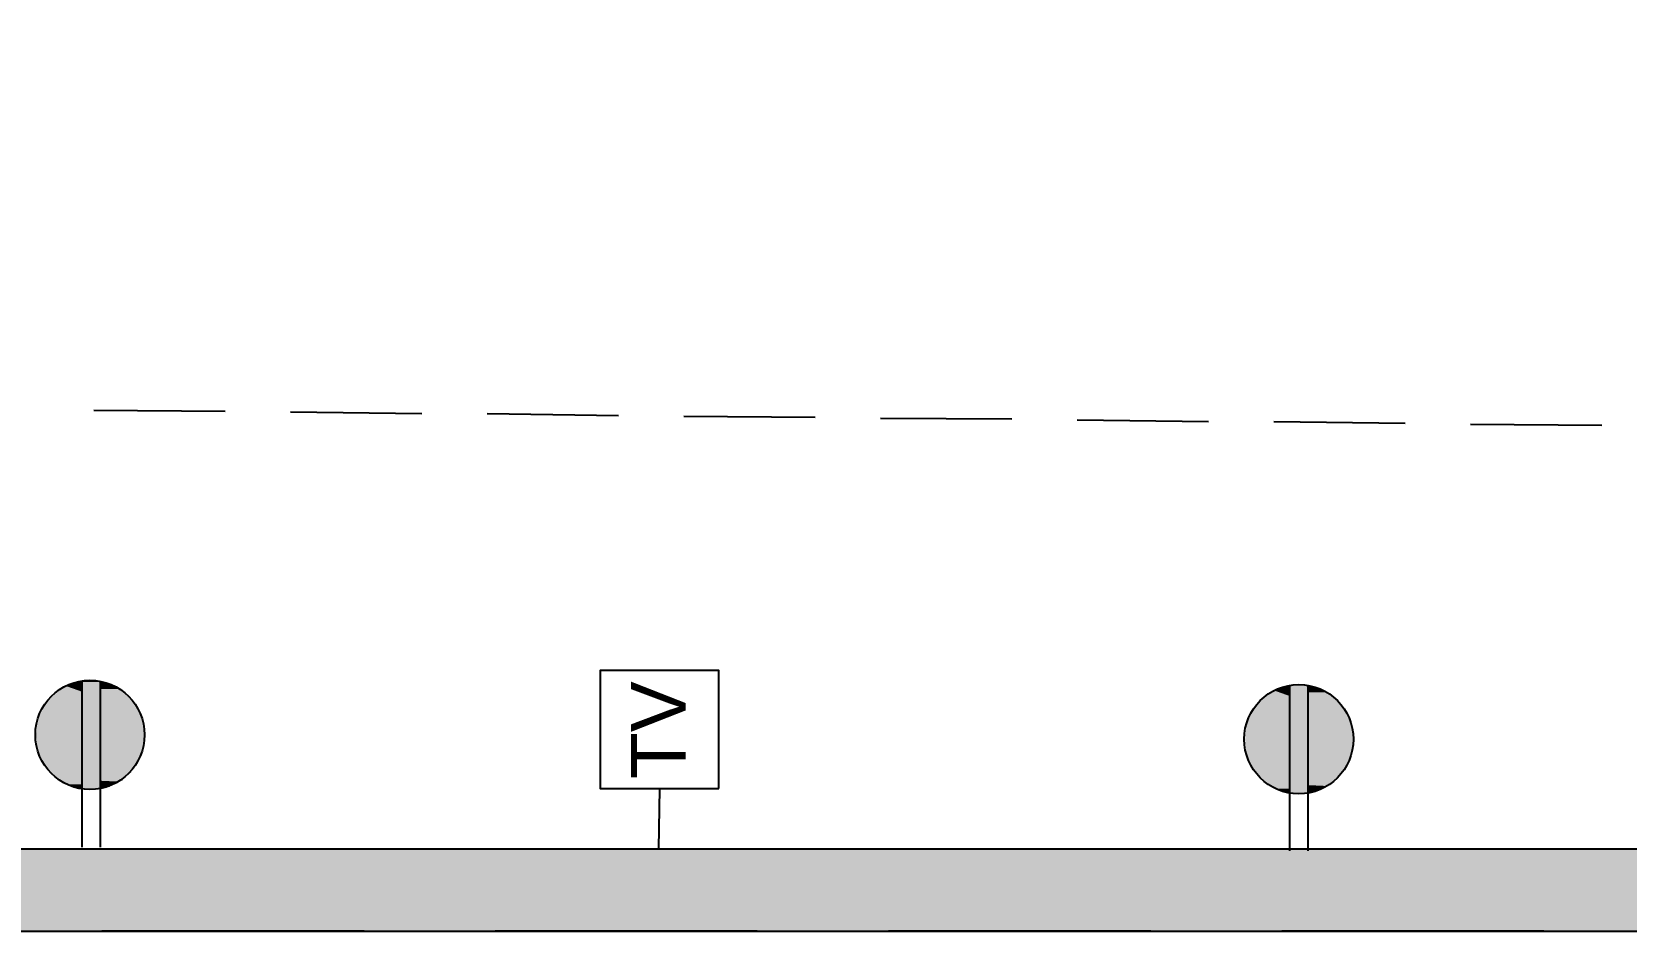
# Model space of a CAD drawing. Header units: millimetres. Extents: x -6528 to 8477, y -4350 to 6937.
# Drawn here: x -3353 to -1137, y -2473 to -1223 of the extents above; entities that cross this region are included whole.
import ezdxf

# ---------------------------------------------------------------- set-up
doc = ezdxf.new("R2010")
doc.units = ezdxf.units.MM
doc.styles.add('PDF Arial', font='arial.ttf')

msp = doc.modelspace()

# ---------------------------------------------------------------- linework, layer by layer
at = {"color": 7, "lineweight": 25}
for points in [[(-4584.6, -1469.3), (-4533.6, -1469.3), (-4533.6, -1418.2), (-4584.6, -1418.2), (-4584.6, -1469.3), (-4616.2, -1469.3), (-4502, -1469.3), (-4502, -1571.3), (-4502, -2358.5), (-147, -2358.5), (-147, -682.1)], [(-4616.2, -1469.3), (-4616.2, -1571.3), (-4616.2, -2472.7), (7113.7, -2472.7), (7113.7, -1469.3), (6999.5, -1469.3), (6999.5, -2358.5)], [(-3266.6, -1748.7), (-3084.4, -1749.9)], [(-2993.3, -1751.1), (-2811, -1753.5)], [(-2719.9, -1753.5), (-2537.7, -1755.9)], [(-2446.6, -1757.2), (-2264.4, -1758.4)], [(-2173.3, -1759.6), (-1991.1, -1760.8)], [(-1900, -1762), (-1717.7, -1764.5)], [(-1626.6, -1764.5), (-1444.4, -1766.9)], [(-1353.3, -1768.1), (-1171.1, -1769.3)], [(-3283.6, -2126.5), (-3283.6, -2356)], [(-3258.1, -2125.2), (-3258.1, -2356)], [(-1604.8, -2131.3), (-1604.8, -2360.9)], [(-1579.3, -2131.3), (-1579.3, -2360.9)], [(-2480.6, -2274.7), (-2481.8, -2358.5)], [(-2557.2, -2358.5), (-2405.3, -2358.5)], [(-2891.2, -2472.7), (-3255.7, -2472.7)], [(-2344.6, -2472.7), (-2709, -2472.7)], [(-1797.9, -2472.7), (-2162.4, -2472.7)], [(-1251.3, -2472.7), (-1615.7, -2472.7)]]:
    msp.add_lwpolyline(points, dxfattribs=at)
msp.add_lwpolyline([(-2398, -2274.7), (-2398, -2110.7), (-2563.2, -2110.7), (-2563.2, -2274.7)], close=True, dxfattribs=at)
for centre in [(-3272.1, -2199.9), (-1592, -2206)]:
    msp.add_circle(centre, 75.9, dxfattribs=at)
at = {"color": 102, "true_color": 0x12c44a, "transparency": 33554559}
for points in [[(-3284.8, -2126.5), (-3283.6, -2127.7), (-3292.1, -2127.7)], [(-3283.6, -2126.5), (-3284.8, -2126.5), (-3284.8, -2126.5)], [(-3283.6, -2126.5), (-3284.8, -2126.5), (-3283.6, -2127.7)], [(-3282.4, -2125.2), (-3282.4, -2126.5), (-3283.6, -2126.5)], [(-3282.4, -2125.2), (-3258.1, -2126.5), (-3283.6, -2126.5)], [(-3283.6, -2126.5), (-3282.4, -2126.5), (-3282.4, -2126.5)], [(-3258.1, -2126.5), (-3283.6, -2126.5), (-3258.1, -2275.9)], [(-3283.6, -2126.5), (-3258.1, -2275.9), (-3283.6, -2275.9)], [(-3281.2, -2125.2), (-3282.4, -2125.2), (-3282.4, -2125.2)], [(-3281.2, -2125.2), (-3282.4, -2125.2), (-3282.4, -2126.5)], [(-3271.4, -2125.2), (-3258.1, -2125.2), (-3282.4, -2125.2)], [(-3258.1, -2125.2), (-3282.4, -2125.2), (-3258.1, -2126.5)], [(-3277.5, -2125.2), (-3273.9, -2125.2), (-3281.2, -2125.2)], [(-3269, -2125.2), (-3266.6, -2125.2), (-3273.9, -2125.2)], [(-3264.2, -2125.2), (-3266.6, -2125.2), (-3259.3, -2126.5)], [(-3266.6, -2125.2), (-3259.3, -2126.5), (-3259.3, -2126.5)], [(-3259.3, -2126.5), (-3258.1, -2126.5), (-3258.1, -2126.5)], [(-3258.1, -2126.5), (-3258.1, -2126.5), (-3259.3, -2126.5)], [(-3258.1, -2125.2), (-3258.1, -2126.5), (-3258.1, -2126.5)], [(-3258.1, -2126.5), (-3256.9, -2126.5), (-3256.9, -2126.5)], [(-3256.9, -2126.5), (-3256.9, -2126.5), (-3258.1, -2126.5)], [(-3258.1, -2126.5), (-3256.9, -2126.5), (-3256.9, -2126.5)], [(-3256.9, -2126.5), (-3256.9, -2126.5), (-3258.1, -2126.5)], [(-3254.4, -2126.5), (-3254.4, -2126.5), (-3258.1, -2126.5)], [(-3254.4, -2126.5), (-3258.1, -2126.5), (-3256.9, -2126.5)], [(-3254.4, -2126.5), (-3258.1, -2126.5), (-3250.8, -2127.7)], [(-3258.1, -2126.5), (-3250.8, -2127.7), (-3258.1, -2127.7)], [(-3256.9, -2126.5), (-3254.4, -2126.5), (-3255.7, -2126.5)], [(-3253.2, -2126.5), (-3255.7, -2126.5), (-3254.4, -2126.5)], [(-3255.7, -2126.5), (-3254.4, -2126.5), (-3253.2, -2126.5)], [(-3254.4, -2126.5), (-3253.2, -2126.5), (-3252, -2127.7)], [(-3316.4, -2139.8), (-3283.6, -2149.5), (-3327.3, -2149.5)], [(-3304.2, -2132.5), (-3283.6, -2139.8), (-3316.4, -2139.8)], [(-3283.6, -2139.8), (-3316.4, -2139.8), (-3283.6, -2149.5)], [(-3292.1, -2127.7), (-3283.6, -2132.5), (-3304.2, -2132.5)], [(-3283.6, -2132.5), (-3304.2, -2132.5), (-3283.6, -2139.8)], [(-3283.6, -2127.7), (-3292.1, -2127.7), (-3283.6, -2132.5)], [(-3258.1, -2127.7), (-3250.8, -2127.7), (-3250.8, -2127.7)], [(-3250.8, -2127.7), (-3250.8, -2127.7), (-3258.1, -2127.7)], [(-3250.8, -2127.7), (-3258.1, -2127.7), (-3244.7, -2130.1)], [(-3258.1, -2127.7), (-3244.7, -2130.1), (-3258.1, -2130.1)], [(-3243.5, -2130.1), (-3243.5, -2130.1), (-3258.1, -2130.1)], [(-3243.5, -2130.1), (-3258.1, -2130.1), (-3244.7, -2130.1)], [(-3243.5, -2130.1), (-3258.1, -2130.1), (-3241.1, -2131.3)], [(-3258.1, -2130.1), (-3241.1, -2131.3), (-3258.1, -2131.3)], [(-3258.1, -2131.3), (-3241.1, -2131.3), (-3241.1, -2131.3)], [(-3241.1, -2131.3), (-3241.1, -2131.3), (-3258.1, -2131.3)], [(-3241.1, -2131.3), (-3258.1, -2131.3), (-3237.4, -2132.5)], [(-3258.1, -2131.3), (-3237.4, -2132.5), (-3258.1, -2132.5)], [(-3258.1, -2132.5), (-3237.4, -2132.5), (-3237.4, -2132.5)], [(-3237.4, -2132.5), (-3237.4, -2132.5), (-3258.1, -2132.5)], [(-3237.4, -2132.5), (-3258.1, -2132.5), (-3232.6, -2136.2)], [(-3258.1, -2132.5), (-3232.6, -2136.2), (-3258.1, -2136.2)], [(-3231.4, -2136.2), (-3231.4, -2136.2), (-3258.1, -2136.2)], [(-3231.4, -2136.2), (-3258.1, -2136.2), (-3232.6, -2136.2)], [(-3231.4, -2136.2), (-3258.1, -2136.2), (-3228.9, -2137.4)], [(-3258.1, -2136.2), (-3228.9, -2137.4), (-3258.1, -2137.4)], [(-3228.9, -2137.4), (-3258.1, -2137.4), (-3228.9, -2138.6)], [(-3258.1, -2137.4), (-3228.9, -2138.6), (-3258.1, -2138.6)], [(-3226.5, -2138.6), (-3226.5, -2138.6), (-3258.1, -2138.6)], [(-3226.5, -2138.6), (-3258.1, -2138.6), (-3228.9, -2138.6)], [(-3226.5, -2138.6), (-3258.1, -2138.6), (-3225.3, -2139.8)], [(-3258.1, -2138.6), (-3225.3, -2139.8), (-3258.1, -2139.8)], [(-3225.3, -2139.8), (-3258.1, -2139.8), (-3220.4, -2144.7)], [(-3258.1, -2139.8), (-3220.4, -2144.7), (-3258.1, -2144.7)], [(-3219.2, -2144.7), (-3219.2, -2144.7), (-3258.1, -2144.7)], [(-3219.2, -2144.7), (-3258.1, -2144.7), (-3220.4, -2144.7)], [(-3219.2, -2144.7), (-3258.1, -2144.7), (-3218, -2145.9)], [(-3258.1, -2144.7), (-3218, -2145.9), (-3258.1, -2145.9)], [(-3218, -2145.9), (-3258.1, -2145.9), (-3215.6, -2148.3)], [(-3258.1, -2145.9), (-3215.6, -2148.3), (-3258.1, -2148.3)], [(-3215.6, -2148.3), (-3258.1, -2148.3), (-3215.6, -2149.5)], [(-3258.1, -2148.3), (-3215.6, -2149.5), (-3258.1, -2149.5)], [(-3252, -2127.7), (-3249.6, -2127.7), (-3250.8, -2127.7)], [(-3249.6, -2127.7), (-3249.6, -2127.7), (-3250.8, -2127.7)], [(-3250.8, -2127.7), (-3249.6, -2127.7), (-3248.4, -2128.9)], [(-3248.4, -2128.9), (-3245.9, -2128.9), (-3245.9, -2128.9)], [(-3245.9, -2128.9), (-3244.7, -2130.1), (-3244.7, -2130.1)], [(-3244.7, -2130.1), (-3244.7, -2130.1), (-3245.9, -2128.9)], [(-3244.7, -2130.1), (-3243.5, -2130.1), (-3243.5, -2130.1)], [(-3243.5, -2130.1), (-3241.1, -2131.3), (-3241.1, -2131.3)], [(-3241.1, -2131.3), (-3238.6, -2131.3), (-3238.6, -2131.3)], [(-3238.6, -2131.3), (-3237.4, -2132.5), (-3237.4, -2132.5)], [(-3237.4, -2132.5), (-3235, -2133.7), (-3235, -2133.7)], [(-3235, -2133.7), (-3233.8, -2135), (-3233.8, -2135)], [(-3233.8, -2135), (-3232.6, -2136.2), (-3231.4, -2136.2)], [(-3233.8, -2135), (-3231.4, -2136.2), (-3231.4, -2136.2)], [(-3232.6, -2136.2), (-3231.4, -2136.2), (-3230.1, -2136.2)], [(-3230.1, -2136.2), (-3228.9, -2137.4), (-3228.9, -2137.4)], [(-3228.9, -2137.4), (-3228.9, -2138.6), (-3227.7, -2138.6)], [(-3228.9, -2137.4), (-3227.7, -2138.6), (-3227.7, -2138.6)], [(-3228.9, -2138.6), (-3227.7, -2138.6), (-3226.5, -2138.6)], [(-3226.5, -2138.6), (-3225.3, -2139.8), (-3225.3, -2139.8)], [(-3225.3, -2139.8), (-3224.1, -2141), (-3224.1, -2141)], [(-3224.1, -2141), (-3222.9, -2142.2), (-3222.9, -2142.2)], [(-3222.9, -2142.2), (-3220.4, -2144.7), (-3220.4, -2144.7)], [(-3220.4, -2144.7), (-3220.4, -2144.7), (-3222.9, -2142.2)], [(-3220.4, -2144.7), (-3219.2, -2144.7), (-3219.2, -2144.7)], [(-3219.2, -2144.7), (-3218, -2145.9), (-3218, -2145.9)], [(-3218, -2145.9), (-3216.8, -2147.1), (-3216.8, -2147.1)], [(-3216.8, -2147.1), (-3216.8, -2147.1), (-3218, -2145.9)], [(-3216.8, -2147.1), (-3215.6, -2148.3), (-3215.6, -2148.3)], [(-3215.6, -2148.3), (-3214.4, -2149.5), (-3215.6, -2149.5)], [(-1637.6, -2145.9), (-1604.8, -2155.6), (-1647.3, -2155.6)], [(-1625.4, -2138.6), (-1604.8, -2145.9), (-1637.6, -2145.9)], [(-1604.8, -2145.9), (-1637.6, -2145.9), (-1604.8, -2155.6)], [(-1612.1, -2133.7), (-1604.8, -2138.6), (-1625.4, -2138.6)], [(-1604.8, -2138.6), (-1625.4, -2138.6), (-1604.8, -2145.9)], [(-1604.8, -2132.5), (-1604.8, -2133.7), (-1612.1, -2133.7)], [(-1604.8, -2133.7), (-1612.1, -2133.7), (-1604.8, -2138.6)], [(-1602.3, -2131.3), (-1604.8, -2131.3), (-1604.8, -2131.3)], [(-1604.8, -2131.3), (-1603.6, -2131.3), (-1604.8, -2132.5)], [(-1603.6, -2131.3), (-1603.6, -2131.3), (-1604.8, -2131.3)], [(-1603.6, -2131.3), (-1604.8, -2131.3), (-1602.3, -2131.3)], [(-1579.3, -2131.3), (-1602.3, -2131.3), (-1604.8, -2131.3)], [(-1579.3, -2131.3), (-1604.8, -2131.3), (-1579.3, -2280.7)], [(-1604.8, -2131.3), (-1579.3, -2280.7), (-1604.8, -2280.7)], [(-1591.4, -2130.1), (-1579.3, -2131.3), (-1602.3, -2131.3)], [(-1601.1, -2131.3), (-1602.3, -2131.3), (-1602.3, -2131.3)], [(-1602.3, -2131.3), (-1579.3, -2131.3), (-1579.3, -2131.3)], [(-1598.7, -2131.3), (-1593.8, -2131.3), (-1601.1, -2131.3)], [(-1590.2, -2130.1), (-1587.8, -2131.3), (-1593.8, -2131.3)], [(-1580.5, -2131.3), (-1580.5, -2131.3), (-1587.8, -2131.3)], [(-1580.5, -2131.3), (-1587.8, -2131.3), (-1584.1, -2131.3)], [(-1580.5, -2131.3), (-1579.3, -2131.3), (-1579.3, -2131.3)], [(-1579.3, -2131.3), (-1578, -2131.3), (-1578, -2131.3)], [(-1579.3, -2131.3), (-1578, -2131.3), (-1578, -2131.3)], [(-1578, -2131.3), (-1578, -2131.3), (-1579.3, -2131.3)], [(-1579.3, -2131.3), (-1578, -2131.3), (-1578, -2131.3)], [(-1578, -2131.3), (-1578, -2131.3), (-1579.3, -2131.3)], [(-1579.3, -2131.3), (-1578, -2132.5), (-1579.3, -2132.5)], [(-1576.8, -2132.5), (-1578, -2132.5), (-1579.3, -2131.3)], [(-1579.3, -2131.3), (-1578, -2131.3), (-1576.8, -2132.5)], [(-1576.8, -2132.5), (-1576.8, -2132.5), (-1579.3, -2132.5)], [(-1576.8, -2132.5), (-1579.3, -2132.5), (-1578, -2132.5)], [(-1574.4, -2132.5), (-1574.4, -2132.5), (-1579.3, -2132.5)], [(-1574.4, -2132.5), (-1579.3, -2132.5), (-1576.8, -2132.5)], [(-1574.4, -2132.5), (-1579.3, -2132.5), (-1572, -2133.7)], [(-1579.3, -2132.5), (-1572, -2133.7), (-1579.3, -2133.7)], [(-1579.3, -2133.7), (-1572, -2133.7), (-1572, -2133.7)], [(-1572, -2133.7), (-1572, -2133.7), (-1579.3, -2133.7)], [(-1572, -2133.7), (-1579.3, -2133.7), (-1565.9, -2135)], [(-1579.3, -2133.7), (-1565.9, -2135), (-1579.3, -2135)], [(-1565.9, -2135), (-1579.3, -2135), (-1563.5, -2136.2)], [(-1579.3, -2135), (-1563.5, -2136.2), (-1579.3, -2136.2)], [(-1563.5, -2136.2), (-1579.3, -2136.2), (-1561, -2137.4)], [(-1579.3, -2136.2), (-1561, -2137.4), (-1579.3, -2137.4)], [(-1559.8, -2137.4), (-1559.8, -2137.4), (-1579.3, -2137.4)], [(-1559.8, -2137.4), (-1579.3, -2137.4), (-1561, -2137.4)], [(-1559.8, -2137.4), (-1579.3, -2137.4), (-1558.6, -2138.6)], [(-1579.3, -2137.4), (-1558.6, -2138.6), (-1579.3, -2138.6)], [(-1558.6, -2138.6), (-1579.3, -2138.6), (-1556.2, -2139.8)], [(-1579.3, -2138.6), (-1556.2, -2139.8), (-1579.3, -2139.8)], [(-1555, -2139.8), (-1555, -2139.8), (-1579.3, -2139.8)], [(-1555, -2139.8), (-1579.3, -2139.8), (-1556.2, -2139.8)], [(-1555, -2139.8), (-1579.3, -2139.8), (-1552.5, -2141)], [(-1579.3, -2139.8), (-1552.5, -2141), (-1579.3, -2141)], [(-1552.5, -2141), (-1579.3, -2141), (-1548.9, -2143.5)], [(-1579.3, -2141), (-1548.9, -2143.5), (-1579.3, -2143.5)], [(-1579.3, -2143.5), (-1548.9, -2143.5), (-1548.9, -2143.5)], [(-1548.9, -2143.5), (-1548.9, -2143.5), (-1579.3, -2143.5)], [(-1548.9, -2143.5), (-1579.3, -2143.5), (-1547.7, -2144.7)], [(-1579.3, -2143.5), (-1547.7, -2144.7), (-1579.3, -2144.7)], [(-1547.7, -2144.7), (-1579.3, -2144.7), (-1546.5, -2145.9)], [(-1579.3, -2144.7), (-1546.5, -2145.9), (-1579.3, -2145.9)], [(-1546.5, -2145.9), (-1579.3, -2145.9), (-1544, -2148.3)], [(-1579.3, -2145.9), (-1544, -2148.3), (-1579.3, -2148.3)], [(-1544, -2148.3), (-1579.3, -2148.3), (-1541.6, -2149.5)], [(-1579.3, -2148.3), (-1541.6, -2149.5), (-1579.3, -2149.5)], [(-1576.8, -2132.5), (-1576.8, -2132.5), (-1578, -2132.5)], [(-1576.8, -2132.5), (-1575.6, -2132.5), (-1575.6, -2132.5)], [(-1575.6, -2132.5), (-1574.4, -2132.5), (-1574.4, -2132.5)], [(-1574.4, -2132.5), (-1574.4, -2132.5), (-1575.6, -2132.5)], [(-1574.4, -2132.5), (-1573.2, -2132.5), (-1573.2, -2132.5)], [(-1573.2, -2132.5), (-1570.8, -2133.7), (-1572, -2133.7)], [(-1570.8, -2133.7), (-1570.8, -2133.7), (-1572, -2133.7)], [(-1572, -2133.7), (-1570.8, -2133.7), (-1568.3, -2133.7)], [(-1568.3, -2133.7), (-1565.9, -2135), (-1567.1, -2135)], [(-1564.7, -2135), (-1567.1, -2135), (-1565.9, -2135)], [(-1567.1, -2135), (-1565.9, -2135), (-1564.7, -2135)], [(-1565.9, -2135), (-1564.7, -2135), (-1563.5, -2136.2)], [(-1563.5, -2136.2), (-1561, -2136.2), (-1562.2, -2136.2)], [(-1561, -2137.4), (-1561, -2137.4), (-1562.2, -2136.2)], [(-1561, -2137.4), (-1562.2, -2136.2), (-1561, -2136.2)], [(-1561, -2137.4), (-1559.8, -2137.4), (-1559.8, -2137.4)], [(-1559.8, -2137.4), (-1557.4, -2138.6), (-1558.6, -2138.6)], [(-1557.4, -2138.6), (-1557.4, -2138.6), (-1558.6, -2138.6)], [(-1558.6, -2138.6), (-1557.4, -2138.6), (-1556.2, -2139.8)], [(-1556.2, -2139.8), (-1553.7, -2139.8), (-1555, -2139.8)], [(-1552.5, -2141), (-1552.5, -2141), (-1555, -2139.8)], [(-1552.5, -2141), (-1555, -2139.8), (-1553.7, -2139.8)], [(-1552.5, -2141), (-1551.3, -2142.2), (-1551.3, -2142.2)], [(-1551.3, -2142.2), (-1548.9, -2143.5), (-1548.9, -2143.5)], [(-1548.9, -2143.5), (-1547.7, -2144.7), (-1547.7, -2144.7)], [(-1547.7, -2144.7), (-1545.2, -2145.9), (-1546.5, -2145.9)], [(-1545.2, -2145.9), (-1545.2, -2145.9), (-1546.5, -2145.9)], [(-1546.5, -2145.9), (-1545.2, -2145.9), (-1544, -2147.1)], [(-1544, -2147.1), (-1542.8, -2148.3), (-1542.8, -2148.3)], [(-1542.8, -2148.3), (-1541.6, -2149.5), (-1540.4, -2149.5)], [(-1542.8, -2148.3), (-1540.4, -2149.5), (-1540.4, -2149.5)], [(-3335.8, -2160.5), (-3283.6, -2172.6), (-3341.9, -2172.6)], [(-3327.3, -2149.5), (-3283.6, -2160.5), (-3335.8, -2160.5)], [(-3283.6, -2160.5), (-3335.8, -2160.5), (-3283.6, -2172.6)], [(-3283.6, -2149.5), (-3327.3, -2149.5), (-3283.6, -2160.5)], [(-3215.6, -2149.5), (-3258.1, -2149.5), (-3210.7, -2154.4)], [(-3258.1, -2149.5), (-3210.7, -2154.4), (-3258.1, -2154.4)], [(-3210.7, -2154.4), (-3258.1, -2154.4), (-3209.5, -2155.6)], [(-3258.1, -2154.4), (-3209.5, -2155.6), (-3258.1, -2155.6)], [(-3209.5, -2155.6), (-3258.1, -2155.6), (-3209.5, -2156.8)], [(-3258.1, -2155.6), (-3209.5, -2156.8), (-3258.1, -2156.8)], [(-3209.5, -2156.8), (-3258.1, -2156.8), (-3208.3, -2159.3)], [(-3258.1, -2156.8), (-3208.3, -2159.3), (-3258.1, -2159.3)], [(-3207.1, -2159.3), (-3207.1, -2159.3), (-3258.1, -2159.3)], [(-3207.1, -2159.3), (-3258.1, -2159.3), (-3208.3, -2159.3)], [(-3207.1, -2159.3), (-3258.1, -2159.3), (-3207.1, -2160.5)], [(-3258.1, -2159.3), (-3207.1, -2160.5), (-3258.1, -2160.5)], [(-3207.1, -2160.5), (-3258.1, -2160.5), (-3203.4, -2167.8)], [(-3258.1, -2160.5), (-3203.4, -2167.8), (-3258.1, -2167.8)], [(-3202.2, -2167.8), (-3202.2, -2167.8), (-3258.1, -2167.8)], [(-3202.2, -2167.8), (-3258.1, -2167.8), (-3203.4, -2167.8)], [(-3202.2, -2167.8), (-3258.1, -2167.8), (-3202.2, -2169)], [(-3258.1, -2167.8), (-3202.2, -2169), (-3258.1, -2169)], [(-3202.2, -2169), (-3258.1, -2169), (-3201, -2172.6)], [(-3258.1, -2169), (-3201, -2172.6), (-3258.1, -2172.6)], [(-3214.4, -2149.5), (-3214.4, -2149.5), (-3215.6, -2149.5)], [(-3215.6, -2149.5), (-3214.4, -2149.5), (-3214.4, -2150.8)], [(-3214.4, -2150.8), (-3213.1, -2152), (-3213.1, -2152)], [(-3213.1, -2152), (-3210.7, -2154.4), (-3210.7, -2154.4)], [(-3210.7, -2154.4), (-3210.7, -2154.4), (-3213.1, -2152)], [(-3210.7, -2154.4), (-3209.5, -2155.6), (-3209.5, -2155.6)], [(-3209.5, -2155.6), (-3209.5, -2156.8), (-3209.5, -2156.8)], [(-3209.5, -2156.8), (-3207.1, -2159.3), (-3207.1, -2159.3)], [(-3207.1, -2159.3), (-3208.3, -2159.3), (-3209.5, -2156.8)], [(-3207.1, -2159.3), (-3207.1, -2159.3), (-3208.3, -2159.3)], [(-3207.1, -2159.3), (-3207.1, -2160.5), (-3207.1, -2160.5)], [(-3205.8, -2160.5), (-3205.8, -2160.5), (-3207.1, -2160.5)], [(-3207.1, -2160.5), (-3205.8, -2160.5), (-3205.8, -2161.7)], [(-3205.8, -2161.7), (-3205.8, -2162.9), (-3205.8, -2162.9)], [(-3205.8, -2162.9), (-3203.4, -2167.8), (-3203.4, -2167.8)], [(-3203.4, -2167.8), (-3203.4, -2167.8), (-3205.8, -2162.9)], [(-3203.4, -2167.8), (-3202.2, -2167.8), (-3202.2, -2167.8)], [(-3202.2, -2167.8), (-3202.2, -2169), (-3202.2, -2169)], [(-3202.2, -2169), (-3201, -2171.4), (-3201, -2171.4)], [(-3201, -2171.4), (-3201, -2171.4), (-3202.2, -2169)], [(-1655.8, -2166.5), (-1604.8, -2178.7), (-1661.9, -2178.7)], [(-1647.3, -2155.6), (-1604.8, -2166.5), (-1655.8, -2166.5)], [(-1604.8, -2166.5), (-1655.8, -2166.5), (-1604.8, -2178.7)], [(-1604.8, -2155.6), (-1647.3, -2155.6), (-1604.8, -2166.5)], [(-1541.6, -2149.5), (-1579.3, -2149.5), (-1540.4, -2150.8)], [(-1579.3, -2149.5), (-1540.4, -2150.8), (-1579.3, -2150.8)], [(-1540.4, -2150.8), (-1579.3, -2150.8), (-1539.2, -2152)], [(-1579.3, -2150.8), (-1539.2, -2152), (-1579.3, -2152)], [(-1539.2, -2152), (-1579.3, -2152), (-1536.7, -2154.4)], [(-1579.3, -2152), (-1536.7, -2154.4), (-1579.3, -2154.4)], [(-1536.7, -2154.4), (-1579.3, -2154.4), (-1535.5, -2155.6)], [(-1579.3, -2154.4), (-1535.5, -2155.6), (-1579.3, -2155.6)], [(-1535.5, -2155.6), (-1579.3, -2155.6), (-1530.7, -2160.5)], [(-1579.3, -2155.6), (-1530.7, -2160.5), (-1579.3, -2160.5)], [(-1530.7, -2160.5), (-1579.3, -2160.5), (-1530.7, -2161.7)], [(-1579.3, -2160.5), (-1530.7, -2161.7), (-1579.3, -2161.7)], [(-1530.7, -2161.7), (-1579.3, -2161.7), (-1529.4, -2162.9)], [(-1579.3, -2161.7), (-1529.4, -2162.9), (-1579.3, -2162.9)], [(-1529.4, -2162.9), (-1579.3, -2162.9), (-1527, -2165.3)], [(-1579.3, -2162.9), (-1527, -2165.3), (-1579.3, -2165.3)], [(-1527, -2165.3), (-1579.3, -2165.3), (-1527, -2166.5)], [(-1579.3, -2165.3), (-1527, -2166.5), (-1579.3, -2166.5)], [(-1527, -2166.5), (-1579.3, -2166.5), (-1523.4, -2172.6)], [(-1579.3, -2166.5), (-1523.4, -2172.6), (-1579.3, -2172.6)], [(-1541.6, -2149.5), (-1540.4, -2149.5), (-1540.4, -2150.8)], [(-1540.4, -2150.8), (-1539.2, -2152), (-1539.2, -2152)], [(-1539.2, -2152), (-1538, -2153.2), (-1536.7, -2153.2)], [(-1539.2, -2152), (-1536.7, -2153.2), (-1536.7, -2153.2)], [(-1538, -2153.2), (-1536.7, -2153.2), (-1536.7, -2154.4)], [(-1536.7, -2154.4), (-1535.5, -2155.6), (-1535.5, -2155.6)], [(-1535.5, -2155.6), (-1534.3, -2156.8), (-1534.3, -2156.8)], [(-1534.3, -2156.8), (-1533.1, -2156.8), (-1533.1, -2156.8)], [(-1530.7, -2160.5), (-1530.7, -2160.5), (-1534.3, -2156.8)], [(-1530.7, -2160.5), (-1534.3, -2156.8), (-1533.1, -2156.8)], [(-1530.7, -2160.5), (-1530.7, -2161.7), (-1530.7, -2161.7)], [(-1530.7, -2161.7), (-1529.4, -2162.9), (-1529.4, -2162.9)], [(-1529.4, -2162.9), (-1528.2, -2164.1), (-1528.2, -2164.1)], [(-1528.2, -2164.1), (-1528.2, -2164.1), (-1529.4, -2162.9)], [(-1528.2, -2164.1), (-1527, -2165.3), (-1527, -2165.3)], [(-1527, -2165.3), (-1527, -2166.5), (-1527, -2166.5)], [(-1527, -2166.5), (-1525.8, -2167.8), (-1525.8, -2167.8)], [(-1525.8, -2167.8), (-1523.4, -2172.6), (-1523.4, -2172.6)], [(-1523.4, -2172.6), (-1523.4, -2172.6), (-1525.8, -2167.8)], [(-3345.5, -2187.2), (-3283.6, -2200.6), (-3346.8, -2200.6)], [(-3341.9, -2172.6), (-3283.6, -2187.2), (-3345.5, -2187.2)], [(-3283.6, -2187.2), (-3345.5, -2187.2), (-3283.6, -2200.6)], [(-3283.6, -2172.6), (-3341.9, -2172.6), (-3283.6, -2187.2)], [(-3199.8, -2172.6), (-3199.8, -2172.6), (-3258.1, -2172.6)], [(-3199.8, -2172.6), (-3258.1, -2172.6), (-3201, -2172.6)], [(-3199.8, -2172.6), (-3258.1, -2172.6), (-3197.3, -2181.1)], [(-3258.1, -2172.6), (-3197.3, -2181.1), (-3258.1, -2181.1)], [(-3197.3, -2181.1), (-3258.1, -2181.1), (-3197.3, -2182.3)], [(-3258.1, -2181.1), (-3197.3, -2182.3), (-3258.1, -2182.3)], [(-3258.1, -2182.3), (-3197.3, -2182.3), (-3197.3, -2182.3)], [(-3197.3, -2182.3), (-3258.1, -2182.3), (-3196.1, -2186)], [(-3258.1, -2182.3), (-3196.1, -2186), (-3258.1, -2186)], [(-3196.1, -2186), (-3258.1, -2186), (-3196.1, -2187.2)], [(-3258.1, -2186), (-3196.1, -2187.2), (-3258.1, -2187.2)], [(-3196.1, -2187.2), (-3258.1, -2187.2), (-3194.9, -2200.6)], [(-3258.1, -2187.2), (-3194.9, -2200.6), (-3258.1, -2200.6)], [(-3201, -2171.4), (-3201, -2172.6), (-3201, -2172.6)], [(-3201, -2172.6), (-3199.8, -2172.6), (-3199.8, -2172.6)], [(-3199.8, -2172.6), (-3199.8, -2173.8), (-3199.8, -2173.8)], [(-3199.8, -2173.8), (-3197.3, -2181.1), (-3197.3, -2181.1)], [(-3197.3, -2181.1), (-3197.3, -2181.1), (-3199.8, -2173.8)], [(-3197.3, -2181.1), (-3197.3, -2182.3), (-3197.3, -2182.3)], [(-3197.3, -2182.3), (-3196.1, -2186), (-3196.1, -2186)], [(-3196.1, -2186), (-3196.1, -2186), (-3197.3, -2182.3)], [(-3196.1, -2186), (-3196.1, -2187.2), (-3196.1, -2187.2)], [(-3196.1, -2187.2), (-3194.9, -2200.6), (-3194.9, -2200.6)], [(-1665.5, -2192.1), (-1604.8, -2206.6), (-1666.7, -2206.6)], [(-1661.9, -2178.7), (-1604.8, -2192.1), (-1665.5, -2192.1)], [(-1604.8, -2192.1), (-1665.5, -2192.1), (-1604.8, -2206.6)], [(-1604.8, -2178.7), (-1661.9, -2178.7), (-1604.8, -2192.1)], [(-1523.4, -2172.6), (-1579.3, -2172.6), (-1523.4, -2173.8)], [(-1579.3, -2172.6), (-1523.4, -2173.8), (-1579.3, -2173.8)], [(-1523.4, -2173.8), (-1579.3, -2173.8), (-1522.2, -2175)], [(-1579.3, -2173.8), (-1522.2, -2175), (-1579.3, -2175)], [(-1522.2, -2175), (-1579.3, -2175), (-1520.9, -2178.7)], [(-1579.3, -2175), (-1520.9, -2178.7), (-1579.3, -2178.7)], [(-1579.3, -2178.7), (-1520.9, -2178.7), (-1520.9, -2178.7)], [(-1520.9, -2178.7), (-1520.9, -2178.7), (-1579.3, -2178.7)], [(-1520.9, -2178.7), (-1579.3, -2178.7), (-1520.9, -2179.9)], [(-1579.3, -2178.7), (-1520.9, -2179.9), (-1579.3, -2179.9)], [(-1520.9, -2179.9), (-1579.3, -2179.9), (-1518.5, -2187.2)], [(-1579.3, -2179.9), (-1518.5, -2187.2), (-1579.3, -2187.2)], [(-1518.5, -2187.2), (-1579.3, -2187.2), (-1518.5, -2188.4)], [(-1579.3, -2187.2), (-1518.5, -2188.4), (-1579.3, -2188.4)], [(-1518.5, -2188.4), (-1579.3, -2188.4), (-1517.3, -2192.1)], [(-1579.3, -2188.4), (-1517.3, -2192.1), (-1579.3, -2192.1)], [(-1579.3, -2192.1), (-1517.3, -2192.1), (-1517.3, -2192.1)], [(-1517.3, -2192.1), (-1517.3, -2192.1), (-1579.3, -2192.1)], [(-1579.3, -2192.1), (-1517.3, -2192.1), (-1517.3, -2192.1)], [(-1517.3, -2192.1), (-1579.3, -2192.1), (-1514.9, -2206.6)], [(-1579.3, -2192.1), (-1514.9, -2206.6), (-1579.3, -2206.6)], [(-1523.4, -2172.6), (-1523.4, -2173.8), (-1523.4, -2173.8)], [(-1523.4, -2173.8), (-1522.2, -2175), (-1522.2, -2175)], [(-1522.2, -2175), (-1520.9, -2177.5), (-1520.9, -2177.5)], [(-1520.9, -2177.5), (-1520.9, -2177.5), (-1522.2, -2175)], [(-1520.9, -2177.5), (-1520.9, -2178.7), (-1520.9, -2178.7)], [(-1520.9, -2178.7), (-1520.9, -2179.9), (-1520.9, -2179.9)], [(-1520.9, -2179.9), (-1519.7, -2179.9), (-1519.7, -2179.9)], [(-1519.7, -2179.9), (-1518.5, -2187.2), (-1518.5, -2187.2)], [(-1518.5, -2187.2), (-1518.5, -2187.2), (-1519.7, -2179.9)], [(-1518.5, -2187.2), (-1518.5, -2188.4), (-1518.5, -2188.4)], [(-1518.5, -2188.4), (-1517.3, -2192.1), (-1517.3, -2192.1)], [(-1517.3, -2192.1), (-1517.3, -2192.1), (-1518.5, -2188.4)], [(-1517.3, -2192.1), (-1517.3, -2193.3), (-1517.3, -2193.3)], [(-1516.1, -2193.3), (-1516.1, -2193.3), (-1517.3, -2193.3)], [(-1516.1, -2193.3), (-1517.3, -2193.3), (-1514.9, -2206.6)], [(-3283.6, -2200.6), (-3346.8, -2200.6), (-3283.6, -2215.1)], [(-3346.8, -2200.6), (-3283.6, -2215.1), (-3345.5, -2215.1)], [(-3283.6, -2215.1), (-3345.5, -2215.1), (-3283.6, -2228.5)], [(-3345.5, -2215.1), (-3283.6, -2228.5), (-3341.9, -2228.5)], [(-3194.9, -2200.6), (-3258.1, -2200.6), (-3196.1, -2215.1)], [(-3258.1, -2200.6), (-3196.1, -2215.1), (-3258.1, -2215.1)], [(-3258.1, -2215.1), (-3196.1, -2215.1), (-3196.1, -2215.1)], [(-3196.1, -2215.1), (-3196.1, -2215.1), (-3258.1, -2215.1)], [(-3196.1, -2215.1), (-3258.1, -2215.1), (-3197.3, -2218.8)], [(-3258.1, -2215.1), (-3197.3, -2218.8), (-3258.1, -2218.8)], [(-3196.1, -2215.1), (-3197.3, -2218.8), (-3197.3, -2218.8)], [(-3197.3, -2218.8), (-3197.3, -2218.8), (-3196.1, -2215.1)], [(-3194.9, -2200.6), (-3196.1, -2213.9), (-3196.1, -2213.9)], [(-3196.1, -2213.9), (-3196.1, -2215.1), (-3196.1, -2215.1)], [(-1604.8, -2206.6), (-1666.7, -2206.6), (-1604.8, -2220)], [(-1666.7, -2206.6), (-1604.8, -2220), (-1665.5, -2220)], [(-1514.9, -2206.6), (-1579.3, -2206.6), (-1517.3, -2220)], [(-1579.3, -2206.6), (-1517.3, -2220), (-1579.3, -2220)], [(-1514.9, -2206.6), (-1516.1, -2220), (-1517.3, -2220)], [(-3283.6, -2228.5), (-3341.9, -2228.5), (-3283.6, -2240.6)], [(-3341.9, -2228.5), (-3283.6, -2240.6), (-3335.8, -2240.6)], [(-3258.1, -2218.8), (-3197.3, -2218.8), (-3197.3, -2218.8)], [(-3197.3, -2218.8), (-3197.3, -2218.8), (-3258.1, -2218.8)], [(-3197.3, -2218.8), (-3258.1, -2218.8), (-3197.3, -2220)], [(-3258.1, -2218.8), (-3197.3, -2220), (-3258.1, -2220)], [(-3197.3, -2220), (-3258.1, -2220), (-3199.8, -2228.5)], [(-3258.1, -2220), (-3199.8, -2228.5), (-3258.1, -2228.5)], [(-3258.1, -2228.5), (-3199.8, -2228.5), (-3199.8, -2228.5)], [(-3199.8, -2228.5), (-3199.8, -2228.5), (-3258.1, -2228.5)], [(-3199.8, -2228.5), (-3258.1, -2228.5), (-3202.2, -2232.1)], [(-3258.1, -2228.5), (-3202.2, -2232.1), (-3258.1, -2232.1)], [(-3202.2, -2232.1), (-3258.1, -2232.1), (-3202.2, -2233.4)], [(-3258.1, -2232.1), (-3202.2, -2233.4), (-3258.1, -2233.4)], [(-3203.4, -2233.4), (-3203.4, -2233.4), (-3258.1, -2233.4)], [(-3203.4, -2233.4), (-3258.1, -2233.4), (-3202.2, -2233.4)], [(-3203.4, -2233.4), (-3258.1, -2233.4), (-3205.8, -2238.2)], [(-3258.1, -2233.4), (-3205.8, -2238.2), (-3258.1, -2238.2)], [(-3203.4, -2233.4), (-3205.8, -2238.2), (-3205.8, -2238.2)], [(-3205.8, -2238.2), (-3205.8, -2238.2), (-3203.4, -2233.4)], [(-3202.2, -2233.4), (-3203.4, -2233.4), (-3203.4, -2233.4)], [(-3201, -2229.7), (-3202.2, -2232.1), (-3202.2, -2232.1)], [(-3202.2, -2232.1), (-3202.2, -2232.1), (-3201, -2229.7)], [(-3202.2, -2232.1), (-3202.2, -2233.4), (-3202.2, -2233.4)], [(-3199.8, -2228.5), (-3201, -2228.5), (-3201, -2228.5)], [(-3201, -2228.5), (-3201, -2229.7), (-3201, -2229.7)], [(-3197.3, -2220), (-3199.8, -2227.3), (-3199.8, -2227.3)], [(-3199.8, -2227.3), (-3199.8, -2227.3), (-3197.3, -2220)], [(-3199.8, -2227.3), (-3199.8, -2228.5), (-3199.8, -2228.5)], [(-3197.3, -2218.8), (-3197.3, -2220), (-3197.3, -2220)], [(-1604.8, -2220), (-1665.5, -2220), (-1604.8, -2233.4)], [(-1665.5, -2220), (-1604.8, -2233.4), (-1661.9, -2233.4)], [(-1604.8, -2233.4), (-1661.9, -2233.4), (-1604.8, -2246.7)], [(-1661.9, -2233.4), (-1604.8, -2246.7), (-1655.8, -2246.7)], [(-1517.3, -2220), (-1579.3, -2220), (-1517.3, -2221.2)], [(-1579.3, -2220), (-1517.3, -2221.2), (-1579.3, -2221.2)], [(-1579.3, -2221.2), (-1517.3, -2221.2), (-1517.3, -2221.2)], [(-1517.3, -2221.2), (-1579.3, -2221.2), (-1518.5, -2224.9)], [(-1579.3, -2221.2), (-1518.5, -2224.9), (-1579.3, -2224.9)], [(-1579.3, -2224.9), (-1518.5, -2224.9), (-1518.5, -2224.9)], [(-1518.5, -2224.9), (-1518.5, -2224.9), (-1579.3, -2224.9)], [(-1579.3, -2224.9), (-1518.5, -2224.9), (-1518.5, -2224.9)], [(-1518.5, -2224.9), (-1579.3, -2224.9), (-1520.9, -2233.4)], [(-1579.3, -2224.9), (-1520.9, -2233.4), (-1579.3, -2233.4)], [(-1520.9, -2233.4), (-1579.3, -2233.4), (-1520.9, -2234.6)], [(-1579.3, -2233.4), (-1520.9, -2234.6), (-1579.3, -2234.6)], [(-1520.9, -2234.6), (-1579.3, -2234.6), (-1522.2, -2238.2)], [(-1579.3, -2234.6), (-1522.2, -2238.2), (-1579.3, -2238.2)], [(-1520.9, -2234.6), (-1522.2, -2238.2), (-1522.2, -2238.2)], [(-1522.2, -2238.2), (-1522.2, -2238.2), (-1520.9, -2234.6)], [(-1519.7, -2232.1), (-1520.9, -2233.4), (-1520.9, -2233.4)], [(-1520.9, -2233.4), (-1520.9, -2234.6), (-1520.9, -2234.6)], [(-1518.5, -2224.9), (-1519.7, -2232.1), (-1519.7, -2232.1)], [(-1519.7, -2232.1), (-1519.7, -2232.1), (-1518.5, -2224.9)], [(-1517.3, -2221.2), (-1518.5, -2224.9), (-1518.5, -2224.9)], [(-1518.5, -2224.9), (-1518.5, -2224.9), (-1517.3, -2221.2)], [(-1517.3, -2220), (-1516.1, -2220), (-1516.1, -2220)], [(-1517.3, -2220), (-1517.3, -2221.2), (-1517.3, -2221.2)], [(-3283.6, -2240.6), (-3335.8, -2240.6), (-3283.6, -2251.6)], [(-3335.8, -2240.6), (-3283.6, -2251.6), (-3327.3, -2251.6)], [(-3283.6, -2251.6), (-3327.3, -2251.6), (-3283.6, -2261.3)], [(-3327.3, -2251.6), (-3283.6, -2261.3), (-3316.4, -2261.3)], [(-3205.8, -2238.2), (-3258.1, -2238.2), (-3207.1, -2240.6)], [(-3258.1, -2238.2), (-3207.1, -2240.6), (-3258.1, -2240.6)], [(-3207.1, -2240.6), (-3258.1, -2240.6), (-3207.1, -2241.9)], [(-3258.1, -2240.6), (-3207.1, -2241.9), (-3258.1, -2241.9)], [(-3207.1, -2241.9), (-3258.1, -2241.9), (-3209.5, -2244.3)], [(-3258.1, -2241.9), (-3209.5, -2244.3), (-3258.1, -2244.3)], [(-3209.5, -2244.3), (-3258.1, -2244.3), (-3209.5, -2245.5)], [(-3258.1, -2244.3), (-3209.5, -2245.5), (-3258.1, -2245.5)], [(-3209.5, -2245.5), (-3258.1, -2245.5), (-3210.7, -2246.7)], [(-3258.1, -2245.5), (-3210.7, -2246.7), (-3258.1, -2246.7)], [(-3210.7, -2246.7), (-3258.1, -2246.7), (-3215.6, -2251.6)], [(-3258.1, -2246.7), (-3215.6, -2251.6), (-3258.1, -2251.6)], [(-3215.6, -2251.6), (-3258.1, -2251.6), (-3215.6, -2252.8)], [(-3258.1, -2251.6), (-3215.6, -2252.8), (-3258.1, -2252.8)], [(-3215.6, -2252.8), (-3258.1, -2252.8), (-3216.8, -2254)], [(-3258.1, -2252.8), (-3216.8, -2254), (-3258.1, -2254)], [(-3216.8, -2254), (-3258.1, -2254), (-3218, -2255.2)], [(-3258.1, -2254), (-3218, -2255.2), (-3258.1, -2255.2)], [(-3218, -2255.2), (-3258.1, -2255.2), (-3219.2, -2256.4)], [(-3258.1, -2255.2), (-3219.2, -2256.4), (-3258.1, -2256.4)], [(-3220.4, -2256.4), (-3220.4, -2256.4), (-3258.1, -2256.4)], [(-3220.4, -2256.4), (-3258.1, -2256.4), (-3219.2, -2256.4)], [(-3220.4, -2256.4), (-3258.1, -2256.4), (-3225.3, -2261.3)], [(-3258.1, -2256.4), (-3225.3, -2261.3), (-3258.1, -2261.3)], [(-3222.9, -2258.9), (-3224.1, -2260.1), (-3224.1, -2260.1)], [(-3220.4, -2256.4), (-3222.9, -2258.9), (-3222.9, -2258.9)], [(-3222.9, -2258.9), (-3222.9, -2258.9), (-3220.4, -2256.4)], [(-3219.2, -2256.4), (-3220.4, -2256.4), (-3220.4, -2256.4)], [(-3218, -2255.2), (-3219.2, -2256.4), (-3219.2, -2256.4)], [(-3216.8, -2254), (-3218, -2255.2), (-3218, -2255.2)], [(-3218, -2255.2), (-3218, -2255.2), (-3216.8, -2254)], [(-3215.6, -2252.8), (-3216.8, -2254), (-3216.8, -2254)], [(-3214.4, -2250.4), (-3214.4, -2251.6), (-3215.6, -2251.6)], [(-3214.4, -2251.6), (-3214.4, -2251.6), (-3215.6, -2251.6)], [(-3215.6, -2251.6), (-3214.4, -2251.6), (-3215.6, -2252.8)], [(-3213.1, -2249.1), (-3214.4, -2250.4), (-3214.4, -2250.4)], [(-3210.7, -2246.7), (-3213.1, -2249.1), (-3213.1, -2249.1)], [(-3213.1, -2249.1), (-3213.1, -2249.1), (-3210.7, -2246.7)], [(-3209.5, -2245.5), (-3210.7, -2246.7), (-3210.7, -2246.7)], [(-3209.5, -2244.3), (-3209.5, -2244.3), (-3208.3, -2241.9)], [(-3209.5, -2244.3), (-3208.3, -2241.9), (-3207.1, -2241.9)], [(-3209.5, -2244.3), (-3209.5, -2245.5), (-3209.5, -2245.5)], [(-3207.1, -2241.9), (-3208.3, -2241.9), (-3208.3, -2241.9)], [(-3205.8, -2239.4), (-3205.8, -2240.6), (-3207.1, -2240.6)], [(-3207.1, -2240.6), (-3207.1, -2241.9), (-3207.1, -2241.9)], [(-3207.1, -2240.6), (-3205.8, -2240.6), (-3205.8, -2240.6)], [(-3205.8, -2238.2), (-3205.8, -2239.4), (-3205.8, -2239.4)], [(-1604.8, -2246.7), (-1655.8, -2246.7), (-1604.8, -2257.7)], [(-1655.8, -2246.7), (-1604.8, -2257.7), (-1647.3, -2257.7)], [(-1604.8, -2257.7), (-1647.3, -2257.7), (-1604.8, -2267.4)], [(-1647.3, -2257.7), (-1604.8, -2267.4), (-1637.6, -2267.4)], [(-1523.4, -2238.2), (-1523.4, -2238.2), (-1579.3, -2238.2)], [(-1523.4, -2238.2), (-1579.3, -2238.2), (-1522.2, -2238.2)], [(-1523.4, -2238.2), (-1579.3, -2238.2), (-1523.4, -2239.4)], [(-1579.3, -2238.2), (-1523.4, -2239.4), (-1579.3, -2239.4)], [(-1523.4, -2239.4), (-1579.3, -2239.4), (-1527, -2246.7)], [(-1579.3, -2239.4), (-1527, -2246.7), (-1579.3, -2246.7)], [(-1579.3, -2246.7), (-1527, -2246.7), (-1527, -2246.7)], [(-1527, -2246.7), (-1527, -2246.7), (-1579.3, -2246.7)], [(-1527, -2246.7), (-1579.3, -2246.7), (-1529.4, -2250.4)], [(-1579.3, -2246.7), (-1529.4, -2250.4), (-1579.3, -2250.4)], [(-1529.4, -2250.4), (-1579.3, -2250.4), (-1530.7, -2251.6)], [(-1579.3, -2250.4), (-1530.7, -2251.6), (-1579.3, -2251.6)], [(-1579.3, -2251.6), (-1530.7, -2251.6), (-1530.7, -2251.6)], [(-1530.7, -2251.6), (-1579.3, -2251.6), (-1535.5, -2257.7)], [(-1579.3, -2251.6), (-1535.5, -2257.7), (-1579.3, -2257.7)], [(-1535.5, -2257.7), (-1579.3, -2257.7), (-1536.7, -2258.9)], [(-1579.3, -2257.7), (-1536.7, -2258.9), (-1579.3, -2258.9)], [(-1538, -2258.9), (-1538, -2258.9), (-1579.3, -2258.9)], [(-1538, -2258.9), (-1579.3, -2258.9), (-1536.7, -2258.9)], [(-1538, -2258.9), (-1579.3, -2258.9), (-1539.2, -2260.1)], [(-1579.3, -2258.9), (-1539.2, -2260.1), (-1579.3, -2260.1)], [(-1539.2, -2260.1), (-1539.2, -2260.1), (-1538, -2258.9)], [(-1539.2, -2260.1), (-1538, -2258.9), (-1536.7, -2258.9)], [(-1536.7, -2258.9), (-1538, -2258.9), (-1538, -2258.9)], [(-1535.5, -2257.7), (-1536.7, -2258.9), (-1536.7, -2258.9)], [(-1534.3, -2256.4), (-1535.5, -2257.7), (-1535.5, -2257.7)], [(-1530.7, -2251.6), (-1534.3, -2255.2), (-1533.1, -2255.2)], [(-1534.3, -2255.2), (-1533.1, -2255.2), (-1534.3, -2256.4)], [(-1530.7, -2251.6), (-1533.1, -2255.2), (-1533.1, -2255.2)], [(-1529.4, -2250.4), (-1530.7, -2251.6), (-1530.7, -2251.6)], [(-1528.2, -2247.9), (-1529.4, -2250.4), (-1529.4, -2250.4)], [(-1529.4, -2250.4), (-1529.4, -2250.4), (-1528.2, -2247.9)], [(-1527, -2246.7), (-1528.2, -2247.9), (-1528.2, -2247.9)], [(-1525.8, -2245.5), (-1527, -2246.7), (-1527, -2246.7)], [(-1523.4, -2239.4), (-1525.8, -2244.3), (-1525.8, -2244.3)], [(-1525.8, -2244.3), (-1525.8, -2244.3), (-1523.4, -2239.4)], [(-1525.8, -2244.3), (-1525.8, -2245.5), (-1525.8, -2245.5)], [(-1522.2, -2238.2), (-1523.4, -2238.2), (-1523.4, -2238.2)], [(-1523.4, -2238.2), (-1523.4, -2239.4), (-1523.4, -2239.4)], [(-3283.6, -2261.3), (-3316.4, -2261.3), (-3283.6, -2268.6)], [(-3316.4, -2261.3), (-3283.6, -2268.6), (-3304.2, -2268.6)], [(-3283.6, -2268.6), (-3304.2, -2268.6), (-3283.6, -2273.4)], [(-3304.2, -2268.6), (-3283.6, -2273.4), (-3292.1, -2273.4)], [(-3283.6, -2273.4), (-3292.1, -2273.4), (-3283.6, -2274.7)], [(-3292.1, -2273.4), (-3283.6, -2274.7), (-3284.8, -2274.7)], [(-3284.8, -2274.7), (-3283.6, -2274.7), (-3283.6, -2274.7)], [(-3283.6, -2274.7), (-3282.4, -2275.9), (-3283.6, -2275.9)], [(-3281.2, -2275.9), (-3282.4, -2275.9), (-3283.6, -2275.9)], [(-3282.4, -2275.9), (-3283.6, -2275.9), (-3281.2, -2275.9)], [(-3283.6, -2275.9), (-3282.4, -2275.9), (-3258.1, -2275.9)], [(-3283.6, -2275.9), (-3258.1, -2275.9), (-3258.1, -2275.9)], [(-3281.2, -2275.9), (-3281.2, -2275.9), (-3282.4, -2275.9)], [(-3282.4, -2275.9), (-3258.1, -2275.9), (-3271.4, -2275.9)], [(-3281.2, -2275.9), (-3273.9, -2275.9), (-3277.5, -2275.9)], [(-3273.9, -2275.9), (-3266.6, -2275.9), (-3269, -2275.9)], [(-3259.3, -2275.9), (-3264.2, -2275.9), (-3266.6, -2275.9)], [(-3259.3, -2274.7), (-3259.3, -2274.7), (-3258.1, -2274.7)], [(-3259.3, -2274.7), (-3258.1, -2274.7), (-3258.1, -2274.7)], [(-3259.3, -2274.7), (-3259.3, -2275.9), (-3259.3, -2275.9)], [(-3225.3, -2261.3), (-3258.1, -2261.3), (-3226.5, -2262.5)], [(-3258.1, -2261.3), (-3226.5, -2262.5), (-3258.1, -2262.5)], [(-3226.5, -2262.5), (-3258.1, -2262.5), (-3228.9, -2263.7)], [(-3258.1, -2262.5), (-3228.9, -2263.7), (-3258.1, -2263.7)], [(-3228.9, -2263.7), (-3258.1, -2263.7), (-3231.4, -2264.9)], [(-3258.1, -2263.7), (-3231.4, -2264.9), (-3258.1, -2264.9)], [(-3232.6, -2264.9), (-3232.6, -2264.9), (-3258.1, -2264.9)], [(-3232.6, -2264.9), (-3258.1, -2264.9), (-3231.4, -2264.9)], [(-3232.6, -2264.9), (-3258.1, -2264.9), (-3233.8, -2266.2)], [(-3258.1, -2264.9), (-3233.8, -2266.2), (-3258.1, -2266.2)], [(-3233.8, -2266.2), (-3258.1, -2266.2), (-3236.2, -2267.4)], [(-3258.1, -2266.2), (-3236.2, -2267.4), (-3258.1, -2267.4)], [(-3236.2, -2267.4), (-3258.1, -2267.4), (-3237.4, -2268.6)], [(-3258.1, -2267.4), (-3237.4, -2268.6), (-3258.1, -2268.6)], [(-3237.4, -2268.6), (-3258.1, -2268.6), (-3241.1, -2269.8)], [(-3258.1, -2268.6), (-3241.1, -2269.8), (-3258.1, -2269.8)], [(-3258.1, -2269.8), (-3241.1, -2269.8), (-3241.1, -2269.8)], [(-3241.1, -2269.8), (-3241.1, -2269.8), (-3258.1, -2269.8)], [(-3241.1, -2269.8), (-3258.1, -2269.8), (-3243.5, -2271)], [(-3258.1, -2269.8), (-3243.5, -2271), (-3258.1, -2271)], [(-3243.5, -2271), (-3258.1, -2271), (-3244.7, -2272.2)], [(-3258.1, -2271), (-3244.7, -2272.2), (-3258.1, -2272.2)], [(-3244.7, -2272.2), (-3258.1, -2272.2), (-3250.8, -2273.4)], [(-3258.1, -2272.2), (-3250.8, -2273.4), (-3258.1, -2273.4)], [(-3258.1, -2273.4), (-3250.8, -2273.4), (-3250.8, -2273.4)], [(-3250.8, -2273.4), (-3250.8, -2273.4), (-3258.1, -2273.4)], [(-3250.8, -2273.4), (-3258.1, -2273.4), (-3254.4, -2274.7)], [(-3258.1, -2273.4), (-3254.4, -2274.7), (-3258.1, -2274.7)], [(-3256.9, -2274.7), (-3256.9, -2274.7), (-3258.1, -2274.7)], [(-3256.9, -2274.7), (-3258.1, -2274.7), (-3254.4, -2274.7)], [(-3258.1, -2274.7), (-3256.9, -2274.7), (-3256.9, -2274.7)], [(-3258.1, -2274.7), (-3258.1, -2274.7), (-3256.9, -2274.7)], [(-3258.1, -2274.7), (-3258.1, -2275.9), (-3258.1, -2275.9)], [(-3258.1, -2275.9), (-3258.1, -2275.9), (-3258.1, -2274.7)], [(-3255.7, -2274.7), (-3254.4, -2274.7), (-3256.9, -2274.7)], [(-3255.7, -2274.7), (-3255.7, -2274.7), (-3254.4, -2274.7)], [(-3252, -2273.4), (-3253.2, -2274.7), (-3254.4, -2274.7)], [(-3254.4, -2274.7), (-3253.2, -2274.7), (-3253.2, -2274.7)], [(-3250.8, -2273.4), (-3249.6, -2273.4), (-3252, -2273.4)], [(-3248.4, -2272.2), (-3249.6, -2273.4), (-3250.8, -2273.4)], [(-3249.6, -2273.4), (-3249.6, -2273.4), (-3250.8, -2273.4)], [(-3245.9, -2272.2), (-3248.4, -2272.2), (-3248.4, -2272.2)], [(-3244.7, -2272.2), (-3245.9, -2272.2), (-3245.9, -2272.2)], [(-3245.9, -2272.2), (-3245.9, -2272.2), (-3244.7, -2272.2)], [(-3243.5, -2271), (-3244.7, -2272.2), (-3244.7, -2272.2)], [(-3241.1, -2269.8), (-3243.5, -2271), (-3243.5, -2271)], [(-3238.6, -2269.8), (-3241.1, -2269.8), (-3241.1, -2269.8)], [(-3237.4, -2268.6), (-3238.6, -2269.8), (-3238.6, -2269.8)], [(-3235, -2267.4), (-3237.4, -2268.6), (-3237.4, -2268.6)], [(-3233.8, -2266.2), (-3235, -2267.4), (-3235, -2267.4)], [(-3233.8, -2266.2), (-3233.8, -2266.2), (-3232.6, -2264.9)], [(-3233.8, -2266.2), (-3232.6, -2264.9), (-3231.4, -2264.9)], [(-3230.1, -2264.9), (-3231.4, -2264.9), (-3232.6, -2264.9)], [(-3228.9, -2263.7), (-3230.1, -2264.9), (-3230.1, -2264.9)], [(-3226.5, -2262.5), (-3227.7, -2263.7), (-3228.9, -2263.7)], [(-3228.9, -2263.7), (-3227.7, -2263.7), (-3227.7, -2263.7)], [(-3225.3, -2261.3), (-3226.5, -2262.5), (-3226.5, -2262.5)], [(-3224.1, -2260.1), (-3225.3, -2261.3), (-3225.3, -2261.3)], [(-1604.8, -2267.4), (-1637.6, -2267.4), (-1604.8, -2274.7)], [(-1637.6, -2267.4), (-1604.8, -2274.7), (-1625.4, -2274.7)], [(-1604.8, -2274.7), (-1625.4, -2274.7), (-1604.8, -2279.5)], [(-1625.4, -2274.7), (-1604.8, -2279.5), (-1612.1, -2279.5)], [(-1604.8, -2280.7), (-1604.8, -2280.7), (-1612.1, -2279.5)], [(-1604.8, -2280.7), (-1612.1, -2279.5), (-1604.8, -2279.5)], [(-1604.8, -2280.7), (-1603.6, -2280.7), (-1603.6, -2280.7)], [(-1602.3, -2280.7), (-1602.3, -2280.7), (-1604.8, -2280.7)], [(-1602.3, -2280.7), (-1604.8, -2280.7), (-1603.6, -2280.7)], [(-1604.8, -2280.7), (-1602.3, -2280.7), (-1602.3, -2280.7)], [(-1602.3, -2280.7), (-1602.3, -2280.7), (-1604.8, -2280.7)], [(-1604.8, -2280.7), (-1602.3, -2280.7), (-1579.3, -2280.7)], [(-1604.8, -2280.7), (-1579.3, -2280.7), (-1579.3, -2280.7)], [(-1602.3, -2280.7), (-1601.1, -2280.7), (-1601.1, -2280.7)], [(-1602.3, -2280.7), (-1579.3, -2280.7), (-1591.4, -2281.9)], [(-1601.1, -2280.7), (-1593.8, -2281.9), (-1598.7, -2281.9)], [(-1593.8, -2281.9), (-1587.8, -2281.9), (-1590.2, -2281.9)], [(-1580.5, -2280.7), (-1584.1, -2281.9), (-1587.8, -2281.9)], [(-1579.3, -2280.7), (-1580.5, -2280.7), (-1580.5, -2280.7)], [(-1539.2, -2260.1), (-1579.3, -2260.1), (-1541.6, -2262.5)], [(-1579.3, -2260.1), (-1541.6, -2262.5), (-1579.3, -2262.5)], [(-1541.6, -2262.5), (-1579.3, -2262.5), (-1544, -2264.9)], [(-1579.3, -2262.5), (-1544, -2264.9), (-1579.3, -2264.9)], [(-1544, -2264.9), (-1579.3, -2264.9), (-1546.5, -2267.4)], [(-1579.3, -2264.9), (-1546.5, -2267.4), (-1579.3, -2267.4)], [(-1547.7, -2267.4), (-1547.7, -2267.4), (-1579.3, -2267.4)], [(-1547.7, -2267.4), (-1579.3, -2267.4), (-1546.5, -2267.4)], [(-1547.7, -2267.4), (-1579.3, -2267.4), (-1548.9, -2268.6)], [(-1579.3, -2267.4), (-1548.9, -2268.6), (-1579.3, -2268.6)], [(-1548.9, -2268.6), (-1579.3, -2268.6), (-1548.9, -2269.8)], [(-1579.3, -2268.6), (-1548.9, -2269.8), (-1579.3, -2269.8)], [(-1548.9, -2269.8), (-1579.3, -2269.8), (-1552.5, -2271)], [(-1579.3, -2269.8), (-1552.5, -2271), (-1579.3, -2271)], [(-1552.5, -2271), (-1579.3, -2271), (-1555, -2272.2)], [(-1579.3, -2271), (-1555, -2272.2), (-1579.3, -2272.2)], [(-1555, -2272.2), (-1579.3, -2272.2), (-1558.6, -2274.7)], [(-1579.3, -2272.2), (-1558.6, -2274.7), (-1579.3, -2274.7)], [(-1579.3, -2274.7), (-1558.6, -2274.7), (-1558.6, -2274.7)], [(-1558.6, -2274.7), (-1558.6, -2274.7), (-1579.3, -2274.7)], [(-1558.6, -2274.7), (-1579.3, -2274.7), (-1561, -2275.9)], [(-1579.3, -2274.7), (-1561, -2275.9), (-1579.3, -2275.9)], [(-1562.2, -2275.9), (-1562.2, -2275.9), (-1579.3, -2275.9)], [(-1562.2, -2275.9), (-1579.3, -2275.9), (-1561, -2275.9)], [(-1562.2, -2275.9), (-1579.3, -2275.9), (-1563.5, -2277.1)], [(-1579.3, -2275.9), (-1563.5, -2277.1), (-1579.3, -2277.1)], [(-1565.9, -2277.1), (-1565.9, -2277.1), (-1579.3, -2277.1)], [(-1565.9, -2277.1), (-1579.3, -2277.1), (-1563.5, -2277.1)], [(-1565.9, -2277.1), (-1579.3, -2277.1), (-1572, -2279.5)], [(-1579.3, -2277.1), (-1572, -2279.5), (-1579.3, -2279.5)], [(-1579.3, -2279.5), (-1572, -2279.5), (-1572, -2279.5)], [(-1572, -2279.5), (-1572, -2279.5), (-1579.3, -2279.5)], [(-1574.4, -2279.5), (-1574.4, -2279.5), (-1579.3, -2279.5)], [(-1574.4, -2279.5), (-1579.3, -2279.5), (-1572, -2279.5)], [(-1574.4, -2279.5), (-1579.3, -2279.5), (-1576.8, -2280.7)], [(-1579.3, -2279.5), (-1576.8, -2280.7), (-1579.3, -2280.7)], [(-1579.3, -2280.7), (-1578, -2280.7), (-1578, -2280.7)], [(-1578, -2280.7), (-1578, -2280.7), (-1579.3, -2280.7)], [(-1578, -2280.7), (-1579.3, -2280.7), (-1576.8, -2280.7)], [(-1578, -2280.7), (-1579.3, -2280.7), (-1579.3, -2280.7)], [(-1579.3, -2280.7), (-1578, -2280.7), (-1578, -2280.7)], [(-1578, -2280.7), (-1578, -2280.7), (-1579.3, -2280.7)], [(-1579.3, -2280.7), (-1578, -2280.7), (-1578, -2280.7)], [(-1578, -2280.7), (-1578, -2280.7), (-1579.3, -2280.7)], [(-1576.8, -2280.7), (-1578, -2280.7), (-1578, -2280.7)], [(-1578, -2280.7), (-1576.8, -2280.7), (-1576.8, -2280.7)], [(-1575.6, -2280.7), (-1576.8, -2280.7), (-1576.8, -2280.7)], [(-1574.4, -2279.5), (-1575.6, -2280.7), (-1575.6, -2280.7)], [(-1575.6, -2280.7), (-1575.6, -2280.7), (-1574.4, -2279.5)], [(-1573.2, -2279.5), (-1574.4, -2279.5), (-1574.4, -2279.5)], [(-1572, -2279.5), (-1570.8, -2279.5), (-1573.2, -2279.5)], [(-1568.3, -2278.3), (-1570.8, -2279.5), (-1572, -2279.5)], [(-1570.8, -2279.5), (-1570.8, -2279.5), (-1572, -2279.5)], [(-1567.1, -2278.3), (-1565.9, -2278.3), (-1568.3, -2278.3)], [(-1565.9, -2277.1), (-1567.1, -2278.3), (-1565.9, -2278.3)], [(-1563.5, -2277.1), (-1564.7, -2277.1), (-1565.9, -2277.1)], [(-1565.9, -2277.1), (-1564.7, -2277.1), (-1565.9, -2278.3)], [(-1562.2, -2275.9), (-1561, -2275.9), (-1563.5, -2277.1)], [(-1562.2, -2275.9), (-1562.2, -2275.9), (-1561, -2275.9)], [(-1559.8, -2274.7), (-1561, -2275.9), (-1561, -2275.9)], [(-1558.6, -2274.7), (-1557.4, -2274.7), (-1559.8, -2274.7)], [(-1556.2, -2273.4), (-1557.4, -2274.7), (-1558.6, -2274.7)], [(-1557.4, -2274.7), (-1557.4, -2274.7), (-1558.6, -2274.7)], [(-1555, -2272.2), (-1553.7, -2272.2), (-1556.2, -2273.4)], [(-1552.5, -2271), (-1555, -2272.2), (-1553.7, -2272.2)], [(-1552.5, -2271), (-1553.7, -2272.2), (-1553.7, -2272.2)], [(-1551.3, -2269.8), (-1552.5, -2271), (-1552.5, -2271)], [(-1548.9, -2269.8), (-1551.3, -2269.8), (-1551.3, -2269.8)], [(-1547.7, -2267.4), (-1548.9, -2268.6), (-1548.9, -2268.6)], [(-1548.9, -2268.6), (-1548.9, -2269.8), (-1548.9, -2269.8)], [(-1548.9, -2269.8), (-1548.9, -2269.8), (-1548.9, -2268.6)], [(-1546.5, -2267.4), (-1545.2, -2267.4), (-1547.7, -2267.4)], [(-1544, -2266.2), (-1545.2, -2267.4), (-1546.5, -2267.4)], [(-1545.2, -2267.4), (-1545.2, -2267.4), (-1546.5, -2267.4)], [(-1542.8, -2264.9), (-1544, -2266.2), (-1544, -2266.2)], [(-1542.8, -2264.9), (-1542.8, -2264.9), (-1541.6, -2262.5)], [(-1542.8, -2264.9), (-1541.6, -2262.5), (-1540.4, -2262.5)], [(-1540.4, -2261.3), (-1540.4, -2262.5), (-1541.6, -2262.5)], [(-1539.2, -2260.1), (-1540.4, -2261.3), (-1540.4, -2261.3)]]:
    msp.add_solid(points, dxfattribs=at)
at = {"color": 252, "true_color": 0x959595, "transparency": 33554559}
for points in [[(7113.7, -2358.5), (-4616.2, -2358.5), (7113.7, -2472.7)], [(-4616.2, -2358.5), (7113.7, -2472.7), (-4616.2, -2472.7)]]:
    msp.add_solid(points, dxfattribs=at)

# ---------------------------------------------------------------- texts
at = {"color": 7, "insert": (-2444.2, -2261.3), "char_height": 76.16, "attachment_point": 7, "rotation": 90, "style": 'PDF Arial'}
msp.add_mtext('TV', dxfattribs=at)

doc.saveas('drawing.dxf')
